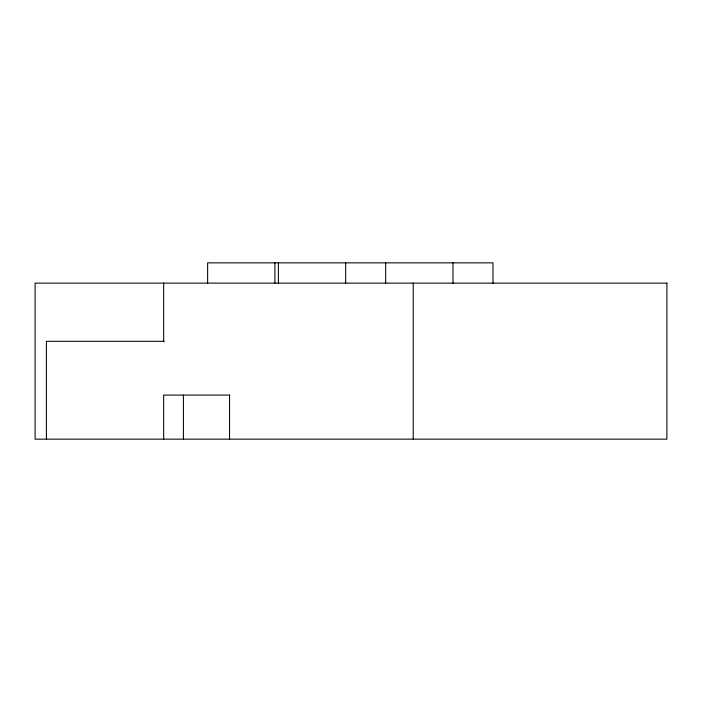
<?xml version="1.0" encoding="UTF-8"?>
<svg xmlns="http://www.w3.org/2000/svg" width="702" height="702" viewBox="0 0 702 702"><rect width="100%" height="100%" fill="white"/><g stroke="black" fill="none" stroke-linecap="round" stroke-linejoin="round"><path stroke-width="1.05" d="M164.4 341.304L46.411 341.304L46.411 439.145M229.852 395.077L163.663 395.077L163.663 439.145M492.988 283.125L492.988 262.855L207.634 262.855L207.634 283.125M452.992 262.855L452.992 283.125M413.224 283.125L413.224 439.145M385.679 262.855L385.696 283.125M345.674 262.855L345.674 283.125M278.387 262.855L278.387 283.125M274.921 262.855L274.921 283.125M229.554 395.077L229.554 439.145M183.406 395.077L183.406 439.145M163.663 283.125L163.663 341.304M666.9 283.125L35.1 283.125L35.1 439.145L666.9 439.145L666.9 283.125"/></g></svg>
